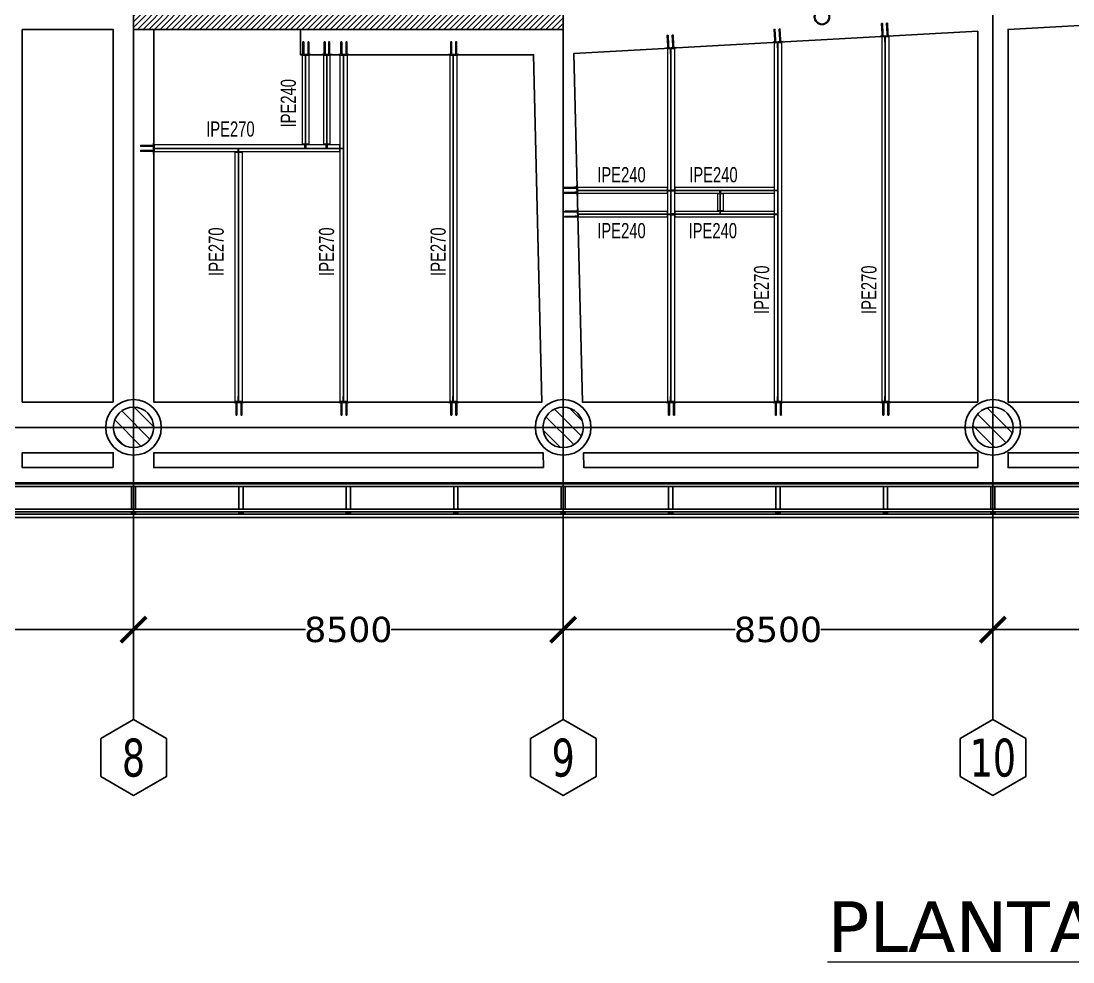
# Model space of a CAD drawing. Header units: millimetres. Extents: x -6598 to 74598, y -11659 to 33736.
# Drawn here: x 6275 to 27085, y -10573 to 8038 of the extents above; entities that cross this region are included whole.
import ezdxf
from ezdxf.enums import TextEntityAlignment as Align

# ---------------------------------------------------------------- set-up
doc = ezdxf.new("R2010")
doc.units = ezdxf.units.MM
for name, color, linetype, lineweight in [('0-2', 10, 'Continuous', 5), ('E_B_PLACA-1', 10, 'Continuous', 25), ('E_B_PLACA-2', 31, 'Continuous', 25), ('E_COLUMNAS', 1, 'Continuous', 18), ('E_COLUMNAS-2', 1, 'Continuous', 35), ('E_COLUMNAS-4', 1, 'Continuous', 25), ('E_TEXTO', 3, 'Continuous', 9), ('E_VIGAS-1', 30, 'Continuous', 25), ('E_VIGAS-2', 10, 'Continuous', 25), ('HCB-TEXT-H1', 6, 'Continuous', 18), ('HCB-VIGAS', 4, 'Continuous', 15), ('HCB_ALMA', 255, 'Continuous', 5), ('S-COLS-HDLN-1', 52, 'Continuous', 9)]:
    doc.layers.add(name, color=color, linetype=linetype, lineweight=lineweight)
for name, color, linetype in [('COTAS', 8, 'Continuous'), ('HCB-ACH_PANT', 253, 'Continuous'), ('HCB-EJES', 1, 'Continuous'), ('HCB-PLATINAS', 5, 'Continuous'), ('HCB-ROTULOS', 2, 'Continuous'), ('HCB_PANTALLAS', 6, 'Continuous')]:
    doc.layers.add(name, color=color, linetype=linetype)
doc.styles.add('Arial Narrow_1', font='', dxfattribs={"width": 0.85, "height": 0.3})
doc.styles.add('ROMANT', font='romant.shx', dxfattribs={"width": 0.8})
doc.styles.add('VERDANA', font='verdana.ttf')
doc.styles.get('Arial Narrow_1').set_extended_font_data('Arial Narrow')
doc.dimstyles.new('1.125', dxfattribs={"dimscale": 0, "dimtxt": 500, "dimasz": 500, "dimexe": 4, "dimexo": 4, "dimgap": 15, "dimtad": 0, "dimdec": 0, "dimzin": 4, "dimdsep": 46, "dimtxsty": 'ROMANT', "dimblk": 'ARCHTICK', "dimcen": -10, "dimclrd": 256, "dimclrt": 3, "dimadec": 0, "dimazin": 0, "dimtfac": 1, "dimtdec": 0, "dimtix": 1, "dimtmove": 0, "dimatfit": 0, "dimldrblk": 'OBLIQUE', "dimfxl": 0.05, "dimtolj": 1, "dimtzin": 0, "dimarcsym": 0})
pattern_1 = [(135, (74162.1, -140662.42), (-159.09903, -159.09903), [])]

# ---------------------------------------------------------------- blocks, each defined once
blk = doc.blocks.new('EST_SFM_VIGA-METALICA-SECCION-C - EST_SFM_VIGA-METALICA-UPN100-1527742-_94_00m_N_E-NIVEL-24-TERRAZA DOC')
at = {"layer": 'E_VIGAS-2'}
for p, q in [((34.044, 0.018), (-34.827, 0.018)), ((-34.827, -0.032), (34.044, -0.032))]:
    blk.add_line(p, q, dxfattribs=at)
blk = doc.blocks.new('EST_SFM_VIGA-METALICA-SECCION-C - EST_SFM_VIGA-METALICA-UPN100-1527772-_94_00m_N_E-NIVEL-24-TERRAZA DOC')
at = {"layer": 'E_VIGAS-2'}
for p, q in [((34.942, 0.032), (-34.929, 0.032)), ((-34.929, -0.018), (34.942, -0.018))]:
    blk.add_line(p, q, dxfattribs=at)
blk = doc.blocks.new('EST_SFM_VIGA-METALICA-SECCION-C - EST_SFM_VIGA-METALICA-UPN160-1579051-_94_00m_N_E-NIVEL-24-TERRAZA DOC')
at = {"layer": 'E_VIGAS-1'}
for p, q in [((32.521, 0.047), (-35.176, 0.047)), ((-35.176, -0.018), (34.955, -0.018))]:
    blk.add_line(p, q, dxfattribs=at)
blk = doc.blocks.new('DCTIB_CNI_EST_MOD-1A-FAC_0001_rvt-2-_94_00m_N_E-NIVEL-24-TERRAZA DOC')
at = {"layer": 'E_B_PLACA-1'}
for p, q in [((-74.597, 139.545), (-5.727, 139.545)), ((-5.177, 138.995), (-75.147, 138.995))]:
    blk.add_line(p, q, dxfattribs=at)
at = {"layer": 'E_B_PLACA-2'}
for p, q in [((-5.727, 139.545), (-74.597, 139.545)), ((-75.147, 138.995), (-5.177, 138.995))]:
    blk.add_line(p, q, dxfattribs=at)
at = {"layer": 'E_VIGAS-1'}
for p, q in [((-65.703, 139.567), (-65.621, 139.567)), ((-65.703, 139.545), (-65.703, 139.567)), ((-65.621, 139.545), (-65.621, 139.567)), ((-63.578, 139.567), (-63.496, 139.567)), ((-63.578, 139.545), (-63.578, 139.567)), ((-63.496, 139.545), (-63.496, 139.567)), ((-61.453, 139.567), (-61.371, 139.567)), ((-61.453, 139.545), (-61.453, 139.567)), ((-61.371, 139.545), (-61.371, 139.567)), ((-59.328, 139.567), (-59.246, 139.567)), ((-59.328, 139.567), (-59.328, 139.545)), ((-59.246, 139.567), (-59.246, 139.545)), ((-57.203, 139.567), (-57.121, 139.567)), ((-57.203, 139.545), (-57.203, 139.567)), ((-57.121, 139.545), (-57.121, 139.567)), ((-55.078, 139.567), (-54.996, 139.567)), ((-55.078, 139.545), (-55.078, 139.567)), ((-54.996, 139.545), (-54.996, 139.567)), ((-52.953, 139.567), (-52.871, 139.567)), ((-52.953, 139.545), (-52.953, 139.567)), ((-52.871, 139.545), (-52.871, 139.567)), ((-50.828, 139.567), (-50.746, 139.567)), ((-50.828, 139.567), (-50.828, 139.545)), ((-50.746, 139.567), (-50.746, 139.545)), ((-48.703, 139.567), (-48.621, 139.567)), ((-48.703, 139.545), (-48.703, 139.567)), ((-48.621, 139.545), (-48.621, 139.567)), ((-65.703, 138.967), (-65.703, 138.995)), ((-65.703, 138.966), (-65.703, 138.967)), ((-65.703, 138.967), (-65.621, 138.967)), ((-65.675, 138.966), (-65.703, 138.966)), ((-65.665, 138.961), (-65.665, 138.966)), ((-65.665, 138.947), (-65.665, 138.961)), ((-65.66, 138.966), (-65.66, 138.961)), ((-65.66, 138.961), (-65.66, 138.947)), ((-65.621, 138.966), (-65.649, 138.966)), ((-65.621, 138.967), (-65.621, 138.995)), ((-65.621, 138.967), (-65.621, 138.966)), ((-63.578, 138.967), (-63.578, 138.995)), ((-63.578, 138.966), (-63.578, 138.967)), ((-63.578, 138.967), (-63.496, 138.967)), ((-63.55, 138.966), (-63.578, 138.966)), ((-63.54, 138.961), (-63.54, 138.966)), ((-63.54, 138.947), (-63.54, 138.961)), ((-63.535, 138.966), (-63.535, 138.961)), ((-63.535, 138.961), (-63.535, 138.947)), ((-63.496, 138.966), (-63.524, 138.966)), ((-63.496, 138.967), (-63.496, 138.995)), ((-63.496, 138.967), (-63.496, 138.966)), ((-61.453, 138.967), (-61.453, 138.995)), ((-61.453, 138.966), (-61.453, 138.967)), ((-61.453, 138.967), (-61.371, 138.967)), ((-61.425, 138.966), (-61.453, 138.966)), ((-61.415, 138.961), (-61.415, 138.966)), ((-61.415, 138.947), (-61.415, 138.961)), ((-61.41, 138.966), (-61.41, 138.961)), ((-61.41, 138.961), (-61.41, 138.947)), ((-61.371, 138.966), (-61.399, 138.966)), ((-61.371, 138.967), (-61.371, 138.995)), ((-61.371, 138.967), (-61.371, 138.966)), ((-59.328, 138.995), (-59.328, 138.967)), ((-59.328, 138.967), (-59.246, 138.967)), ((-59.328, 138.966), (-59.328, 138.967)), ((-59.3, 138.966), (-59.328, 138.966)), ((-59.29, 138.961), (-59.29, 138.966)), ((-59.29, 138.947), (-59.29, 138.961)), ((-59.285, 138.966), (-59.285, 138.961)), ((-59.285, 138.961), (-59.285, 138.947)), ((-59.246, 138.966), (-59.274, 138.966)), ((-59.246, 138.995), (-59.246, 138.967)), ((-59.246, 138.967), (-59.246, 138.966)), ((-57.203, 138.967), (-57.203, 138.995)), ((-57.203, 138.966), (-57.203, 138.967)), ((-57.203, 138.967), (-57.121, 138.967)), ((-57.176, 138.966), (-57.203, 138.966)), ((-57.165, 138.961), (-57.165, 138.966)), ((-57.165, 138.947), (-57.165, 138.961)), ((-57.16, 138.966), (-57.16, 138.961)), ((-57.16, 138.961), (-57.16, 138.947)), ((-57.121, 138.966), (-57.149, 138.966)), ((-57.121, 138.967), (-57.121, 138.995)), ((-57.121, 138.967), (-57.121, 138.966)), ((-55.078, 138.967), (-55.078, 138.995)), ((-55.078, 138.966), (-55.078, 138.967)), ((-55.078, 138.967), (-54.996, 138.967)), ((-55.05, 138.966), (-55.078, 138.966)), ((-55.04, 138.961), (-55.04, 138.966)), ((-55.04, 138.947), (-55.04, 138.961)), ((-55.035, 138.966), (-55.035, 138.961)), ((-55.035, 138.961), (-55.035, 138.947)), ((-54.996, 138.966), (-55.024, 138.966)), ((-54.996, 138.967), (-54.996, 138.995)), ((-54.996, 138.967), (-54.996, 138.966)), ((-52.953, 138.967), (-52.953, 138.995)), ((-52.953, 138.966), (-52.953, 138.967)), ((-52.953, 138.967), (-52.871, 138.967)), ((-52.925, 138.966), (-52.953, 138.966)), ((-52.915, 138.961), (-52.915, 138.966)), ((-52.915, 138.947), (-52.915, 138.961)), ((-52.91, 138.966), (-52.91, 138.961)), ((-52.91, 138.961), (-52.91, 138.947)), ((-52.871, 138.966), (-52.899, 138.966)), ((-52.871, 138.967), (-52.871, 138.995)), ((-52.871, 138.967), (-52.871, 138.966)), ((-50.828, 138.995), (-50.828, 138.967)), ((-50.828, 138.967), (-50.746, 138.967)), ((-50.828, 138.966), (-50.828, 138.967)), ((-50.8, 138.966), (-50.828, 138.966)), ((-50.79, 138.961), (-50.79, 138.966)), ((-50.79, 138.947), (-50.79, 138.961)), ((-50.785, 138.966), (-50.785, 138.961)), ((-50.785, 138.961), (-50.785, 138.947)), ((-50.746, 138.966), (-50.774, 138.966)), ((-50.746, 138.995), (-50.746, 138.967)), ((-50.746, 138.967), (-50.746, 138.966)), ((-48.703, 138.967), (-48.703, 138.995)), ((-48.703, 138.966), (-48.703, 138.967)), ((-48.703, 138.967), (-48.621, 138.967)), ((-48.676, 138.966), (-48.703, 138.966)), ((-48.665, 138.961), (-48.665, 138.966)), ((-48.665, 138.947), (-48.665, 138.961)), ((-48.66, 138.966), (-48.66, 138.961)), ((-48.66, 138.961), (-48.66, 138.947)), ((-48.621, 138.966), (-48.649, 138.966)), ((-48.621, 138.967), (-48.621, 138.995)), ((-48.621, 138.967), (-48.621, 138.966))]:
    blk.add_line(p, q, dxfattribs=at)
for points, knots in [([(-65.675, 138.966), (-65.674, 138.966), (-65.673, 138.966), (-65.67, 138.966), (-65.668, 138.965), (-65.666, 138.964), (-65.665, 138.963), (-65.665, 138.962), (-65.665, 138.961)], [0, 0, 0, 0, 0.142857, 0.285714, 0.428571, 0.571429, 0.785714, 1, 1, 1, 1]), ([(-65.665, 138.961), (-65.665, 138.962), (-65.665, 138.963), (-65.667, 138.965), (-65.668, 138.965), (-65.67, 138.966), (-65.671, 138.966), (-65.672, 138.966), (-65.674, 138.966), (-65.675, 138.966)], [0, 0, 0, 0, 0.285714, 0.428571, 0.571429, 0.678571, 0.732143, 0.785714, 1, 1, 1, 1]), ([(-65.651, 138.966), (-65.651, 138.966), (-65.652, 138.966), (-65.654, 138.966), (-65.656, 138.965), (-65.658, 138.964), (-65.659, 138.963), (-65.66, 138.962), (-65.66, 138.961)], [0.0948697, 0.0948697, 0.0948697, 0.0948697, 0.1428571, 0.2857143, 0.4285714, 0.5714286, 0.7857143, 1, 1, 1, 1]), ([(-65.66, 138.961), (-65.66, 138.962), (-65.659, 138.963), (-65.658, 138.965), (-65.656, 138.965), (-65.655, 138.966), (-65.654, 138.966), (-65.652, 138.966), (-65.651, 138.966), (-65.651, 138.966)], [0, 0, 0, 0, 0.2857143, 0.4285714, 0.5714286, 0.6785714, 0.7321429, 0.7857143, 0.9050832, 0.9050832, 0.9050832, 0.9050832]), ([(-63.55, 138.966), (-63.549, 138.966), (-63.548, 138.966), (-63.545, 138.966), (-63.543, 138.965), (-63.541, 138.964), (-63.54, 138.963), (-63.54, 138.962), (-63.54, 138.961)], [0, 0, 0, 0, 0.142857, 0.285714, 0.428571, 0.571429, 0.785714, 1, 1, 1, 1]), ([(-63.54, 138.961), (-63.54, 138.962), (-63.54, 138.963), (-63.542, 138.965), (-63.543, 138.965), (-63.545, 138.966), (-63.546, 138.966), (-63.547, 138.966), (-63.549, 138.966), (-63.55, 138.966)], [0, 0, 0, 0, 0.285714, 0.428571, 0.571429, 0.678571, 0.732143, 0.785714, 1, 1, 1, 1]), ([(-63.524, 138.966), (-63.525, 138.966), (-63.526, 138.966), (-63.529, 138.966), (-63.531, 138.965), (-63.533, 138.964), (-63.534, 138.963), (-63.535, 138.962), (-63.535, 138.961)], [0, 0, 0, 0, 0.142857, 0.285714, 0.428571, 0.571429, 0.785714, 1, 1, 1, 1]), ([(-63.535, 138.961), (-63.535, 138.962), (-63.534, 138.963), (-63.533, 138.965), (-63.531, 138.965), (-63.53, 138.966), (-63.529, 138.966), (-63.527, 138.966), (-63.525, 138.966), (-63.524, 138.966)], [0, 0, 0, 0, 0.285714, 0.428571, 0.571429, 0.678571, 0.732143, 0.785714, 1, 1, 1, 1]), ([(-61.425, 138.966), (-61.424, 138.966), (-61.423, 138.966), (-61.42, 138.966), (-61.418, 138.965), (-61.416, 138.964), (-61.415, 138.963), (-61.415, 138.962), (-61.415, 138.961)], [0, 0, 0, 0, 0.142857, 0.285714, 0.428571, 0.571429, 0.785714, 1, 1, 1, 1]), ([(-61.415, 138.961), (-61.415, 138.962), (-61.415, 138.963), (-61.417, 138.965), (-61.418, 138.965), (-61.42, 138.966), (-61.421, 138.966), (-61.422, 138.966), (-61.424, 138.966), (-61.425, 138.966)], [0, 0, 0, 0, 0.285714, 0.428571, 0.571429, 0.678571, 0.732143, 0.785714, 1, 1, 1, 1]), ([(-61.399, 138.966), (-61.4, 138.966), (-61.401, 138.966), (-61.404, 138.966), (-61.406, 138.965), (-61.408, 138.964), (-61.409, 138.963), (-61.41, 138.962), (-61.41, 138.961)], [0, 0, 0, 0, 0.142857, 0.285714, 0.428571, 0.571429, 0.785714, 1, 1, 1, 1]), ([(-61.41, 138.961), (-61.41, 138.962), (-61.409, 138.963), (-61.408, 138.965), (-61.406, 138.965), (-61.405, 138.966), (-61.404, 138.966), (-61.402, 138.966), (-61.4, 138.966), (-61.399, 138.966)], [0, 0, 0, 0, 0.285714, 0.428571, 0.571429, 0.678571, 0.732143, 0.785714, 1, 1, 1, 1]), ([(-59.29, 138.961), (-59.29, 138.962), (-59.29, 138.963), (-59.292, 138.965), (-59.293, 138.965), (-59.295, 138.966), (-59.296, 138.966), (-59.297, 138.966), (-59.299, 138.966), (-59.3, 138.966)], [0, 0, 0, 0, 0.285714, 0.428571, 0.571429, 0.678571, 0.732143, 0.785714, 1, 1, 1, 1]), ([(-59.3, 138.966), (-59.299, 138.966), (-59.298, 138.966), (-59.295, 138.966), (-59.293, 138.965), (-59.291, 138.964), (-59.29, 138.963), (-59.29, 138.962), (-59.29, 138.961)], [0, 0, 0, 0, 0.142857, 0.285714, 0.428571, 0.571429, 0.785714, 1, 1, 1, 1]), ([(-59.285, 138.961), (-59.285, 138.962), (-59.284, 138.963), (-59.283, 138.965), (-59.281, 138.965), (-59.28, 138.966), (-59.279, 138.966), (-59.277, 138.966), (-59.275, 138.966), (-59.274, 138.966)], [0, 0, 0, 0, 0.285714, 0.428571, 0.571429, 0.678571, 0.732143, 0.785714, 1, 1, 1, 1]), ([(-59.274, 138.966), (-59.275, 138.966), (-59.276, 138.966), (-59.279, 138.966), (-59.281, 138.965), (-59.283, 138.964), (-59.284, 138.963), (-59.285, 138.962), (-59.285, 138.961)], [0, 0, 0, 0, 0.142857, 0.285714, 0.428571, 0.571429, 0.785714, 1, 1, 1, 1]), ([(-57.176, 138.966), (-57.175, 138.966), (-57.173, 138.966), (-57.171, 138.966), (-57.168, 138.965), (-57.167, 138.964), (-57.165, 138.963), (-57.165, 138.962), (-57.165, 138.961)], [0, 0, 0, 0, 0.142857, 0.285714, 0.428571, 0.571429, 0.785714, 1, 1, 1, 1]), ([(-57.165, 138.961), (-57.165, 138.962), (-57.165, 138.963), (-57.167, 138.965), (-57.168, 138.965), (-57.17, 138.966), (-57.171, 138.966), (-57.173, 138.966), (-57.174, 138.966), (-57.176, 138.966)], [0, 0, 0, 0, 0.285714, 0.428571, 0.571429, 0.678571, 0.732143, 0.785714, 1, 1, 1, 1]), ([(-57.149, 138.966), (-57.15, 138.966), (-57.152, 138.966), (-57.154, 138.966), (-57.156, 138.965), (-57.158, 138.964), (-57.16, 138.963), (-57.16, 138.962), (-57.16, 138.961)], [0, 0, 0, 0, 0.142857, 0.285714, 0.428571, 0.571429, 0.785714, 1, 1, 1, 1]), ([(-57.16, 138.961), (-57.16, 138.962), (-57.159, 138.963), (-57.158, 138.965), (-57.156, 138.965), (-57.155, 138.966), (-57.154, 138.966), (-57.152, 138.966), (-57.15, 138.966), (-57.149, 138.966)], [0, 0, 0, 0, 0.285714, 0.428571, 0.571429, 0.678571, 0.732143, 0.785714, 1, 1, 1, 1]), ([(-55.05, 138.966), (-55.049, 138.966), (-55.048, 138.966), (-55.045, 138.966), (-55.043, 138.965), (-55.041, 138.964), (-55.04, 138.963), (-55.04, 138.962), (-55.04, 138.961)], [0, 0, 0, 0, 0.142857, 0.285714, 0.428571, 0.571429, 0.785714, 1, 1, 1, 1]), ([(-55.04, 138.961), (-55.04, 138.962), (-55.04, 138.963), (-55.042, 138.965), (-55.043, 138.965), (-55.045, 138.966), (-55.046, 138.966), (-55.047, 138.966), (-55.049, 138.966), (-55.05, 138.966)], [0, 0, 0, 0, 0.285714, 0.428571, 0.571429, 0.678571, 0.732143, 0.785714, 1, 1, 1, 1]), ([(-55.024, 138.966), (-55.025, 138.966), (-55.026, 138.966), (-55.029, 138.966), (-55.031, 138.965), (-55.033, 138.964), (-55.034, 138.963), (-55.035, 138.962), (-55.035, 138.961)], [0, 0, 0, 0, 0.142857, 0.285714, 0.428571, 0.571429, 0.785714, 1, 1, 1, 1]), ([(-55.035, 138.961), (-55.035, 138.962), (-55.034, 138.963), (-55.033, 138.965), (-55.031, 138.965), (-55.03, 138.966), (-55.029, 138.966), (-55.027, 138.966), (-55.025, 138.966), (-55.024, 138.966)], [0, 0, 0, 0, 0.285714, 0.428571, 0.571429, 0.678571, 0.732143, 0.785714, 1, 1, 1, 1]), ([(-52.925, 138.966), (-52.924, 138.966), (-52.923, 138.966), (-52.92, 138.966), (-52.918, 138.965), (-52.916, 138.964), (-52.915, 138.963), (-52.915, 138.962), (-52.915, 138.961)], [0, 0, 0, 0, 0.142857, 0.285714, 0.428571, 0.571429, 0.785714, 1, 1, 1, 1]), ([(-52.915, 138.961), (-52.915, 138.962), (-52.915, 138.963), (-52.917, 138.965), (-52.918, 138.965), (-52.92, 138.966), (-52.921, 138.966), (-52.922, 138.966), (-52.924, 138.966), (-52.925, 138.966)], [0, 0, 0, 0, 0.285714, 0.428571, 0.571429, 0.678571, 0.732143, 0.785714, 1, 1, 1, 1]), ([(-52.899, 138.966), (-52.9, 138.966), (-52.901, 138.966), (-52.904, 138.966), (-52.906, 138.965), (-52.908, 138.964), (-52.909, 138.963), (-52.91, 138.962), (-52.91, 138.961)], [0, 0, 0, 0, 0.142857, 0.285714, 0.428571, 0.571429, 0.785714, 1, 1, 1, 1]), ([(-52.91, 138.961), (-52.91, 138.962), (-52.909, 138.963), (-52.908, 138.965), (-52.906, 138.965), (-52.905, 138.966), (-52.904, 138.966), (-52.902, 138.966), (-52.9, 138.966), (-52.899, 138.966)], [0, 0, 0, 0, 0.285714, 0.428571, 0.571429, 0.678571, 0.732143, 0.785714, 1, 1, 1, 1]), ([(-50.79, 138.961), (-50.79, 138.962), (-50.79, 138.963), (-50.792, 138.965), (-50.793, 138.965), (-50.795, 138.966), (-50.796, 138.966), (-50.797, 138.966), (-50.799, 138.966), (-50.8, 138.966)], [0, 0, 0, 0, 0.285714, 0.428571, 0.571429, 0.678571, 0.732143, 0.785714, 1, 1, 1, 1]), ([(-50.8, 138.966), (-50.799, 138.966), (-50.798, 138.966), (-50.795, 138.966), (-50.793, 138.965), (-50.791, 138.964), (-50.79, 138.963), (-50.79, 138.962), (-50.79, 138.961)], [0, 0, 0, 0, 0.142857, 0.285714, 0.428571, 0.571429, 0.785714, 1, 1, 1, 1]), ([(-50.785, 138.961), (-50.785, 138.962), (-50.784, 138.963), (-50.783, 138.965), (-50.781, 138.965), (-50.78, 138.966), (-50.779, 138.966), (-50.777, 138.966), (-50.775, 138.966), (-50.774, 138.966)], [0, 0, 0, 0, 0.285714, 0.428571, 0.571429, 0.678571, 0.732143, 0.785714, 1, 1, 1, 1]), ([(-50.774, 138.966), (-50.775, 138.966), (-50.776, 138.966), (-50.779, 138.966), (-50.781, 138.965), (-50.783, 138.964), (-50.784, 138.963), (-50.785, 138.962), (-50.785, 138.961)], [0, 0, 0, 0, 0.142857, 0.285714, 0.428571, 0.571429, 0.785714, 1, 1, 1, 1]), ([(-48.676, 138.966), (-48.675, 138.966), (-48.673, 138.966), (-48.671, 138.966), (-48.668, 138.965), (-48.667, 138.964), (-48.665, 138.963), (-48.665, 138.962), (-48.665, 138.961)], [0, 0, 0, 0, 0.142857, 0.285714, 0.428571, 0.571429, 0.785714, 1, 1, 1, 1]), ([(-48.665, 138.961), (-48.665, 138.962), (-48.665, 138.963), (-48.667, 138.965), (-48.668, 138.965), (-48.67, 138.966), (-48.671, 138.966), (-48.673, 138.966), (-48.674, 138.966), (-48.676, 138.966)], [0, 0, 0, 0, 0.285714, 0.428571, 0.571429, 0.678571, 0.732143, 0.785714, 1, 1, 1, 1]), ([(-48.649, 138.966), (-48.65, 138.966), (-48.652, 138.966), (-48.654, 138.966), (-48.656, 138.965), (-48.658, 138.964), (-48.66, 138.963), (-48.66, 138.962), (-48.66, 138.961)], [0, 0, 0, 0, 0.142857, 0.285714, 0.428571, 0.571429, 0.785714, 1, 1, 1, 1]), ([(-48.66, 138.961), (-48.66, 138.962), (-48.659, 138.963), (-48.658, 138.965), (-48.656, 138.965), (-48.655, 138.966), (-48.654, 138.966), (-48.652, 138.966), (-48.65, 138.966), (-48.649, 138.966)], [0, 0, 0, 0, 0.285714, 0.428571, 0.571429, 0.678571, 0.732143, 0.785714, 1, 1, 1, 1])]:
    blk.add_open_spline(points, degree=3, knots=knots, dxfattribs=at)
at = {"layer": 'E_VIGAS-2'}
for p, q in [((-65.703, 139.045), (-65.703, 139.495)), ((-65.621, 139.045), (-65.621, 139.495)), ((-63.578, 139.045), (-63.578, 139.495)), ((-63.496, 139.045), (-63.496, 139.495)), ((-61.453, 139.045), (-61.453, 139.495)), ((-61.371, 139.045), (-61.371, 139.495)), ((-59.328, 139.495), (-59.328, 139.045)), ((-59.246, 139.495), (-59.246, 139.045)), ((-57.203, 139.045), (-57.203, 139.495)), ((-57.121, 139.045), (-57.121, 139.495)), ((-55.078, 139.045), (-55.078, 139.495)), ((-54.996, 139.045), (-54.996, 139.495)), ((-52.953, 139.045), (-52.953, 139.495)), ((-52.871, 139.045), (-52.871, 139.495)), ((-50.828, 139.495), (-50.828, 139.045)), ((-50.746, 139.495), (-50.746, 139.045)), ((-48.703, 139.045), (-48.703, 139.495)), ((-48.621, 139.045), (-48.621, 139.495))]:
    blk.add_line(p, q, dxfattribs=at)
at = {"layer": 'E_VIGAS-1'}
for name, p in [('EST_SFM_VIGA-METALICA-SECCION-C - EST_SFM_VIGA-METALICA-UPN100-1527742-_94_00m_N_E-NIVEL-24-TERRAZA DOC', (-39.77, 139.527)), ('EST_SFM_VIGA-METALICA-SECCION-C - EST_SFM_VIGA-METALICA-UPN100-1527772-_94_00m_N_E-NIVEL-24-TERRAZA DOC', (-40.169, 139.013)), ('EST_SFM_VIGA-METALICA-SECCION-C - EST_SFM_VIGA-METALICA-UPN160-1579051-_94_00m_N_E-NIVEL-24-TERRAZA DOC', (-40.084, 138.9))]:
    blk.add_blockref(name, p, dxfattribs=at)
blk = doc.blocks.new('EST_SCM_COLUMNA-METALICA-SECCION-CIRCULAR - EST_SCM_COLUMNA-TUBULAR-CIRCULAR_PTEØ_12__e_10_3mm-V15-_94_00m_N_E-NIVEL-24-TERRAZA DOC')
at = {"layer": 'S-COLS-HDLN-1'}
h = blk.add_hatch(dxfattribs=at)
h.set_pattern_fill('FP_15', color=256, style=0, pattern_type=2)
h.set_pattern_definition([(135, (52.043, -148.783), (-0.15909903, -0.15909903), [])])
h.paths.add_polyline_path([(0.02, -0.151), (0.022, -0.151), (0.063, -0.139), (0.1, -0.115), (0.128, -0.082), (0.146, -0.043), (0.152, 0), (0.146, 0.043), (0.128, 0.082), (0.1, 0.115), (0.059, 0.14), (0.02, 0.151), (-0.022, 0.151), (-0.063, 0.139), (-0.1, 0.115), (-0.131, 0.077), (-0.147, 0.04), (-0.152, -0.004), (-0.146, -0.043), (-0.128, -0.082), (-0.1, -0.115), (-0.059, -0.14), (-0.016, -0.151)])
h.paths.add_polyline_path([(0.02, -0.141), (-0.02, -0.141), (-0.063, -0.127), (-0.093, -0.107), (-0.12, -0.077), (-0.136, -0.04), (-0.142, 0), (-0.135, 0.043), (-0.12, 0.077), (-0.093, 0.107), (-0.059, 0.129), (-0.02, 0.141), (0.022, 0.14), (0.063, 0.127), (0.093, 0.107), (0.12, 0.077), (0.136, 0.04), (0.142, -0.004), (0.136, -0.04), (0.12, -0.077), (0.093, -0.107), (0.059, -0.129), (0.022, -0.14)])
at = {"layer": 'E_COLUMNAS-4'}
for radius, start, end in [(0.152, 360, 180), (0.152, 180, 360), (0.142, 0, 180), (0.142, 180, 0)]:
    blk.add_arc((0, 0), radius, start, end, dxfattribs=at)
blk = doc.blocks.new('_ArchTick')
at = {"color": 0, "linetype": 'ByBlock', "const_width": 0.15}
blk.add_lwpolyline([(-0.5, -0.5), (0.5, 0.5)], dxfattribs=at)
blk = doc.blocks.new('*D436')
at = {"layer": 'COTAS', "color": 0, "lineweight": -2, "transparency": 16777216}
for p, q in [((0, -5776), (0, -3996)), ((8500, -5776), (8500, -3996))]:
    blk.add_line(p, q, dxfattribs=at)
at = {"layer": 'COTAS', "lineweight": -2, "transparency": 16777216}
for p, q in [((0, -4000), (3404, -4000)), ((8500, -4000), (5096, -4000))]:
    blk.add_line(p, q, dxfattribs=at)
at = {"layer": 'Defpoints', "color": 0, "transparency": 16777216}
for p in [(0, -4000), (0, -5780), (8500, -5780)]:
    blk.add_point(p, dxfattribs=at)
at = {"layer": 'COTAS', "lineweight": -2, "transparency": 16777216, "xscale": 500, "yscale": 500, "zscale": 500, "rotation": 180}
blk.add_blockref('_ArchTick', (0, -4000), dxfattribs=at)
at = {"layer": 'COTAS', "lineweight": -2, "transparency": 16777216, "xscale": 500, "yscale": 500, "zscale": 500}
blk.add_blockref('_ArchTick', (8500, -4000), dxfattribs=at)
at = {"layer": 'COTAS', "color": 3, "transparency": 16777216, "insert": (4250, -4000), "char_height": 500, "attachment_point": 5, "style": 'VERDANA'}
blk.add_mtext('\\A1;8500', dxfattribs=at)
blk = doc.blocks.new('_Oblique')
at = {"color": 0, "linetype": 'ByBlock', "lineweight": -2}
blk.add_line((-0.5, -0.5), (0.5, 0.5), dxfattribs=at)
blk = doc.blocks.new('*D437')
at = {"layer": 'COTAS', "color": 0, "lineweight": -2, "transparency": 16777216}
for p, q in [((8500, -5776), (8500, -3996)), ((17000, -5776), (17000, -3996))]:
    blk.add_line(p, q, dxfattribs=at)
at = {"layer": 'COTAS', "lineweight": -2, "transparency": 16777216}
for p, q in [((8500, -4000), (11904, -4000)), ((17000, -4000), (13596, -4000))]:
    blk.add_line(p, q, dxfattribs=at)
at = {"layer": 'Defpoints', "color": 0, "transparency": 16777216}
for p in [(8500, -4000), (8500, -5780), (17000, -5780)]:
    blk.add_point(p, dxfattribs=at)
at = {"layer": 'COTAS', "lineweight": -2, "transparency": 16777216, "xscale": 500, "yscale": 500, "zscale": 500, "rotation": 180}
blk.add_blockref('_ArchTick', (8500, -4000), dxfattribs=at)
at = {"layer": 'COTAS', "lineweight": -2, "transparency": 16777216, "xscale": 500, "yscale": 500, "zscale": 500}
blk.add_blockref('_ArchTick', (17000, -4000), dxfattribs=at)
at = {"layer": 'COTAS', "color": 3, "transparency": 16777216, "insert": (12750, -4000), "char_height": 500, "attachment_point": 5, "style": 'VERDANA'}
blk.add_mtext('\\A1;8500', dxfattribs=at)
blk = doc.blocks.new('*D438')
at = {"layer": 'COTAS', "color": 0, "lineweight": -2, "transparency": 16777216}
for p, q in [((17000, -5776), (17000, -3996)), ((25500, -5776), (25500, -3996))]:
    blk.add_line(p, q, dxfattribs=at)
at = {"layer": 'COTAS', "lineweight": -2, "transparency": 16777216}
for p, q in [((17000, -4000), (20404, -4000)), ((25500, -4000), (22096, -4000))]:
    blk.add_line(p, q, dxfattribs=at)
at = {"layer": 'Defpoints', "color": 0, "transparency": 16777216}
for p in [(17000, -4000), (17000, -5780), (25500, -5780)]:
    blk.add_point(p, dxfattribs=at)
at = {"layer": 'COTAS', "lineweight": -2, "transparency": 16777216, "xscale": 500, "yscale": 500, "zscale": 500, "rotation": 180}
blk.add_blockref('_ArchTick', (17000, -4000), dxfattribs=at)
at = {"layer": 'COTAS', "lineweight": -2, "transparency": 16777216, "xscale": 500, "yscale": 500, "zscale": 500}
blk.add_blockref('_ArchTick', (25500, -4000), dxfattribs=at)
at = {"layer": 'COTAS', "color": 3, "transparency": 16777216, "insert": (21250, -4000), "char_height": 500, "attachment_point": 5, "style": 'VERDANA'}
blk.add_mtext('\\A1;8500', dxfattribs=at)
blk = doc.blocks.new('*D432')
at = {"layer": 'COTAS', "color": 0, "lineweight": -2, "transparency": 16777216}
for p, q in [((25500, -5776), (25500, -3996)), ((34000, -5776), (34000, -3996))]:
    blk.add_line(p, q, dxfattribs=at)
at = {"layer": 'COTAS', "lineweight": -2, "transparency": 16777216}
for p, q in [((25500, -4000), (28904, -4000)), ((34000, -4000), (30596, -4000))]:
    blk.add_line(p, q, dxfattribs=at)
at = {"layer": 'Defpoints', "color": 0, "transparency": 16777216}
for p in [(25500, -4000), (25500, -5780), (34000, -5780)]:
    blk.add_point(p, dxfattribs=at)
at = {"layer": 'COTAS', "lineweight": -2, "transparency": 16777216, "xscale": 500, "yscale": 500, "zscale": 500, "rotation": 180}
blk.add_blockref('_ArchTick', (25500, -4000), dxfattribs=at)
at = {"layer": 'COTAS', "lineweight": -2, "transparency": 16777216, "xscale": 500, "yscale": 500, "zscale": 500}
blk.add_blockref('_ArchTick', (34000, -4000), dxfattribs=at)
at = {"layer": 'COTAS', "color": 3, "transparency": 16777216, "insert": (29750, -4000), "char_height": 500, "attachment_point": 5, "style": 'VERDANA'}
blk.add_mtext('\\A1;8500', dxfattribs=at)

msp = doc.modelspace()

# ---------------------------------------------------------------- hatches: boundary and pattern name
at = {"layer": 'E_COLUMNAS'}
h = msp.add_hatch(dxfattribs=at)
h.set_pattern_fill('FP_4', color=256, scale=1000, style=0, pattern_type=2)
h.set_pattern_definition(pattern_1)
h.paths.add_polyline_path([(8500, -400), (8569.5, -393.9), (8636.8, -375.9), (8700, -346.4), (8757.1, -306.4), (8809.6, -252.6), (8846.4, -200), (8875.9, -136.8), (8893.9, -69.5), (8900, 0), (8893.9, 69.5), (8875.9, 136.8), (8846.4, 200), (8806.4, 257.1), (8757.1, 306.4), (8700, 346.4), (8636.8, 375.9), (8569.5, 393.9), (8500, 400), (8430.5, 393.9), (8363.2, 375.9), (8300, 346.4), (8242.9, 306.4), (8193.6, 257.1), (8153.6, 200), (8124.1, 136.8), (8106.1, 69.5), (8100, 0), (8106.1, -69.5), (8124.1, -136.8), (8153.6, -200), (8193.6, -257.1), (8247.8, -309.8), (8300, -346.4), (8363.2, -375.9), (8430.5, -393.9), (8478.5, -398.1)])
h = msp.add_hatch(dxfattribs=at)
h.set_pattern_fill('FP_4', color=256, scale=1000, style=0, pattern_type=2)
h.set_pattern_definition(pattern_1)
h.paths.add_polyline_path([(17000, -400), (17069.5, -393.9), (17136.8, -375.9), (17200, -346.4), (17257.1, -306.4), (17309.6, -252.6), (17346.4, -200), (17375.9, -136.8), (17393.9, -69.5), (17400, 0), (17391.6, 78.2), (17375.9, 136.8), (17346.4, 200), (17306.4, 257.1), (17257.1, 306.4), (17200, 346.4), (17136.8, 375.9), (17069.5, 393.9), (17000, 400), (16921.5, 391.5), (16863.2, 375.9), (16800, 346.4), (16742.9, 306.4), (16693.6, 257.1), (16653.6, 200), (16624.1, 136.8), (16606.1, 69.5), (16600, 0), (16606.1, -69.5), (16624.1, -136.8), (16653.6, -200), (16693.6, -257.1), (16747.8, -309.8), (16800, -346.4), (16863.2, -375.9), (16930.5, -393.9), (16978.5, -398.1)])
h = msp.add_hatch(dxfattribs=at)
h.set_pattern_fill('FP_4', color=256, scale=1000, style=0, pattern_type=2)
h.set_pattern_definition(pattern_1)
h.paths.add_polyline_path([(25500, -400), (25569.5, -393.9), (25636.8, -375.9), (25706.6, -341.8), (25757.1, -306.4), (25809.6, -252.6), (25846.4, -200), (25875.9, -136.8), (25893.9, -69.5), (25900, 0), (25893.9, 69.5), (25875.9, 136.8), (25846.4, 200), (25800, 263.5), (25757.1, 306.4), (25700, 346.4), (25636.8, 375.9), (25569.5, 393.9), (25500, 400), (25421.5, 391.5), (25363.2, 375.9), (25300, 346.4), (25242.9, 306.4), (25193.6, 257.1), (25153.6, 200), (25124.1, 136.8), (25106.1, 69.5), (25100, 0), (25106.1, -69.5), (25124.1, -136.8), (25153.6, -200), (25200, -263.5), (25247.8, -309.8), (25300, -346.4), (25363.2, -375.9), (25430.5, -393.9), (25478.5, -398.1)])
at = {"layer": 'HCB-ACH_PANT'}
h = msp.add_hatch(dxfattribs=at)
h.set_pattern_fill('ANSI31', color=256, scale=25)
h.set_pattern_definition([(45, (-21179.4, -55448.73), (-56.1266, 56.1266), [])])
h.paths.add_polyline_path([(8500.2, 8370.2), (8500.2, 7870.2), (17000.2, 7870.2), (17000.2, 8370.2), (12600.2, 8370.2), (12600.2, 17130.2), (17000.2, 17130.2), (17000.2, 17630.2), (8500.2, 17630.2), (8500.2, 17130.2), (12200.2, 17130.2), (12200.2, 8370.2)])

# ---------------------------------------------------------------- linework, layer by layer
at = {"layer": 'E_COLUMNAS-4'}
for points in [[(7950, 0, 1), (9050, 0, 1)], [(16450, 0, 1), (17550, 0, 1)], [(24950, 0, 1), (26050, 0, 1)], [(8900, 0, 1), (8100, 0, 1)], [(17400, 0, 1), (16600, 0, 1)], [(25900, 0, 1), (25100, 0, 1)]]:
    msp.add_lwpolyline(points, format="xyb", close=True, dxfattribs=at)
at = {"layer": 'E_VIGAS-1', "color": 30, "true_color": 0xf26722}
for points in [[(6100, 26595.9), (6100, -1095.9), (61900.2, -1095.6), (61900.2, 26596.1)], [(33671.9, 500), (33788.7, 8125.2), (30408, 8125.2), (25800, 7870.6), (25800, 500)], [(25200, 500), (25200, 7837.5), (17213.9, 7396.4), (17379.6, 500)], [(16610.5, -795.9), (16603.4, -500), (8901.1, -500), (8899.9, -795.9)], [(25200, -795.9), (25200, -500), (17403.7, -500), (17410.8, -795.9)]]:
    msp.add_lwpolyline(points, close=True, dxfattribs=at)
for points in [[(8100, 500), (8100, 7870.1), (6300, 7870.1), (6300, 500), (8100, 500)], [(8901.1, 7870.1), (8900, 500), (16579.4, 500), (16414.3, 7370.1), (12266.1, 7370.1), (11965.7, 7370.1), (11801.1, 7370.1), (11801.1, 7870.2)], [(8099.9, -795.9), (8099.9, -500), (6300, -500), (6300, -795.9), (8099.9, -795.9)], [(33652.2, -795.9), (33656.7, -500), (25800, -500), (25800, -795.9), (33652.2, -795.9)]]:
    msp.add_lwpolyline(points, dxfattribs=at)
at = {"layer": 'HCB-EJES'}
for p, q in [((8500.1, -5780.2), (8500.1, 31280.5)), ((17000.1, -5780.2), (17000.1, 31280.5)), ((25500.1, -5780.2), (25500.1, 31280.5)), ((-5098.2, 0), (73098.4, 0))]:
    msp.add_line(p, q, dxfattribs=at)
at = {"layer": 'HCB-PLATINAS', "color": 5}
for points in [[(23323.5, 7741.4), (23320, 7739.7), (23316.3, 7741), (23314.2, 7741.7), (23311.5, 7747.2), (23309.5, 7784.7), (23298.2, 7988.9), (23314.2, 7989.8), (23325.4, 7785.6), (23327.5, 7748.1), (23325.5, 7742.4)], [(23423.3, 7746.9), (23419.8, 7745.2), (23416.1, 7746.5), (23414, 7747.2), (23411.4, 7752.8), (23409.3, 7790.2), (23398, 7994.4), (23414, 7995.3), (23425.3, 7791.1), (23427.3, 7753.6), (23425.3, 7747.9)], [(19083.7, 7507.2), (19080.2, 7505.5), (19076.5, 7506.8), (19074.4, 7507.5), (19071.8, 7513.1), (19069.7, 7550.5), (19058.4, 7754.7), (19074.4, 7755.6), (19085.7, 7551.4), (19087.8, 7513.9), (19085.7, 7508.2)], [(19183.6, 7512.7), (19180.1, 7511), (19176.4, 7512.3), (19174.3, 7513.1), (19171.6, 7518.6), (19169.6, 7556), (19158.3, 7760.2), (19174.3, 7761.1), (19185.5, 7556.9), (19187.6, 7519.5), (19185.6, 7513.7)], [(21198.5, 7624), (21194.9, 7622.3), (21191.2, 7623.6), (21189.2, 7624.3), (21186.5, 7629.9), (21184.4, 7667.3), (21173.2, 7871.5), (21189.1, 7872.4), (21200.4, 7668.2), (21202.5, 7630.8), (21200.5, 7625)], [(21298.3, 7629.5), (21294.8, 7627.8), (21291.1, 7629.1), (21289, 7629.9), (21286.4, 7635.4), (21284.3, 7672.8), (21273, 7877), (21289, 7877.9), (21300.3, 7673.7), (21302.3, 7636.3), (21300.3, 7630.5)], [(11856.4, 7377.6), (11860.1, 7376.1), (11863.7, 7377.6), (11865.7, 7378.5), (11868.1, 7384.1), (11868.1, 7421.6), (11868.1, 7626.1), (11852.1, 7626.1), (11852.1, 7421.6), (11852.1, 7384.1), (11854.4, 7378.5)], [(11956.4, 7377.6), (11960.1, 7376.1), (11963.7, 7377.6), (11965.7, 7378.5), (11968.1, 7384.1), (11968.1, 7421.6), (11968.1, 7626.1), (11952.1, 7626.1), (11952.1, 7421.6), (11952.1, 7384.1), (11954.4, 7378.5)], [(12276.4, 7377.6), (12280.1, 7376.1), (12283.7, 7377.6), (12285.7, 7378.4), (12288.1, 7384.1), (12288.1, 7421.6), (12288.1, 7626.1), (12272.1, 7626.1), (12272.1, 7421.6), (12272.1, 7384.1), (12274.4, 7378.4)], [(12375.5, 7377.6), (12371.9, 7376.1), (12368.2, 7377.6), (12366.2, 7378.4), (12363.9, 7384.1), (12363.9, 7421.6), (12363.9, 7626.1), (12379.9, 7626.1), (12379.9, 7421.6), (12379.9, 7384.1), (12377.5, 7378.4)], [(12608.6, 7377.7), (12612.2, 7376.2), (12615.8, 7377.7), (12617.8, 7378.5), (12620.2, 7384.2), (12620.2, 7421.7), (12620.2, 7626.2), (12604.2, 7626.2), (12604.2, 7421.7), (12604.2, 7384.2), (12606.5, 7378.5)], [(12708.6, 7377.7), (12712.2, 7376.2), (12715.8, 7377.7), (12717.8, 7378.5), (12720.2, 7384.2), (12720.2, 7421.7), (12720.2, 7626.2), (12704.2, 7626.2), (12704.2, 7421.7), (12704.2, 7384.2), (12706.5, 7378.5)], [(14779.7, 7377.6), (14783.3, 7376.1), (14786.9, 7377.6), (14789, 7378.5), (14791.3, 7384.1), (14791.3, 7421.6), (14791.3, 7626.1), (14775.3, 7626.1), (14775.3, 7421.6), (14775.3, 7384.1), (14777.7, 7378.5)], [(14879.7, 7377.6), (14883.3, 7376.1), (14886.9, 7377.6), (14889, 7378.5), (14891.3, 7384.1), (14891.3, 7421.6), (14891.3, 7626.1), (14875.3, 7626.1), (14875.3, 7421.6), (14875.3, 7384.1), (14877.7, 7378.5)], [(8893.2, 5567), (8894.7, 5570.6), (8893.2, 5574.2), (8892.4, 5576.3), (8886.7, 5578.6), (8849.2, 5578.6), (8644.7, 5578.6), (8644.7, 5562.6), (8849.2, 5562.6), (8886.7, 5562.6), (8892.4, 5565)], [(8893.2, 5467), (8894.7, 5470.6), (8893.2, 5474.2), (8892.4, 5476.3), (8886.7, 5478.6), (8849.2, 5478.6), (8644.7, 5478.6), (8644.7, 5462.6), (8849.2, 5462.6), (8886.7, 5462.6), (8892.4, 5465)], [(17270.3, 4739.4), (17271.7, 4743.1), (17270.1, 4746.7), (17269.2, 4748.7), (17263.5, 4750.9), (17226, 4750), (17021.6, 4745.1), (17022, 4729.1), (17226.4, 4734), (17263.9, 4734.9), (17269.5, 4737.4)], [(17272.7, 4639.5), (17274.1, 4643.1), (17272.5, 4646.7), (17271.6, 4648.7), (17265.9, 4650.9), (17228.4, 4650), (17024, 4645.1), (17024.4, 4629.1), (17228.8, 4634), (17266.3, 4634.9), (17271.9, 4637.4)], [(17281.6, 4269.2), (17283, 4272.8), (17281.4, 4276.4), (17280.5, 4278.4), (17274.8, 4280.6), (17237.3, 4279.7), (17032.9, 4274.8), (17033.3, 4258.8), (17237.7, 4263.7), (17275.2, 4264.6), (17280.8, 4267.1)], [(17284, 4169.2), (17285.4, 4172.9), (17283.8, 4176.4), (17282.9, 4178.5), (17277.2, 4180.7), (17239.7, 4179.8), (17035.3, 4174.8), (17035.7, 4158.9), (17240.1, 4163.8), (17277.6, 4164.7), (17283.2, 4167.1)], [(10532.2, 492.5), (10535.9, 494), (10539.5, 492.5), (10541.5, 491.7), (10543.9, 486), (10543.9, 448.5), (10543.9, 244), (10527.9, 244), (10527.9, 448.5), (10527.9, 486), (10530.2, 491.7)], [(10632.2, 492.5), (10635.9, 494), (10639.5, 492.5), (10641.5, 491.7), (10643.9, 486), (10643.9, 448.5), (10643.9, 244), (10627.9, 244), (10627.9, 448.5), (10627.9, 486), (10630.2, 491.7)], [(12611.1, 492.5), (12614.7, 494), (12618.3, 492.5), (12620.4, 491.7), (12622.7, 486), (12622.7, 448.5), (12622.7, 244), (12606.7, 244), (12606.7, 448.5), (12606.7, 486), (12609.1, 491.7)], [(12711.1, 492.5), (12714.7, 494), (12718.3, 492.5), (12720.4, 491.7), (12722.7, 486), (12722.7, 448.5), (12722.7, 244), (12706.7, 244), (12706.7, 448.5), (12706.7, 486), (12709.1, 491.7)], [(14782.2, 492.5), (14785.9, 494), (14789.5, 492.5), (14791.5, 491.7), (14793.9, 486), (14793.9, 448.5), (14793.9, 244), (14777.9, 244), (14777.9, 448.5), (14777.9, 486), (14780.2, 491.7)], [(14882.2, 492.5), (14885.9, 494), (14889.5, 492.5), (14891.5, 491.7), (14893.9, 486), (14893.9, 448.5), (14893.9, 244), (14877.9, 244), (14877.9, 448.5), (14877.9, 486), (14880.2, 491.7)], [(19088.6, 492.5), (19092.2, 494), (19095.8, 492.5), (19097.9, 491.7), (19100.2, 486), (19100.2, 448.5), (19100.2, 244), (19084.2, 244), (19084.2, 448.5), (19084.2, 486), (19086.6, 491.7)], [(19188.6, 492.5), (19192.2, 494), (19195.8, 492.5), (19197.9, 491.7), (19200.2, 486), (19200.2, 448.5), (19200.2, 244), (19184.2, 244), (19184.2, 448.5), (19184.2, 486), (19186.6, 491.7)], [(21203.4, 492.5), (21207, 494), (21210.6, 492.5), (21212.6, 491.7), (21215, 486), (21215, 448.5), (21215, 244), (21199, 244), (21199, 448.5), (21199, 486), (21201.3, 491.7)], [(21303.4, 492.5), (21307, 494), (21310.6, 492.5), (21312.6, 491.7), (21315, 486), (21315, 448.5), (21315, 244), (21299, 244), (21299, 448.5), (21299, 486), (21301.3, 491.7)], [(23328.4, 492.5), (23332, 494), (23335.6, 492.5), (23337.7, 491.7), (23340, 486), (23340, 448.5), (23340, 244), (23324, 244), (23324, 448.5), (23324, 486), (23326.4, 491.7)], [(23428.4, 492.5), (23432, 494), (23435.6, 492.5), (23437.7, 491.7), (23440, 486), (23440, 448.5), (23440, 244), (23424, 244), (23424, 448.5), (23424, 486), (23426.4, 491.7)]]:
    msp.add_lwpolyline(points, close=True, dxfattribs=at)
at = {"layer": 'HCB-PLATINAS', "color": 4}
for points in [[(23473.8, 7748.2), (23274.1, 7737.2), (23274.5, 7731.2), (23474.1, 7742.2)], [(19234.1, 7514), (19034.4, 7503), (19034.7, 7497), (19234.4, 7508)], [(21348.8, 7630.8), (21149.1, 7619.8), (21149.4, 7613.8), (21349.1, 7624.8)], [(11806, 7376.1), (12006, 7376.1), (12006, 7370.1), (11806, 7370.1)], [(12226, 7376.1), (12426, 7376.1), (12426, 7370.1), (12226, 7370.1)], [(12558.1, 7376.2), (12758.1, 7376.2), (12758.1, 7370.2), (12558.1, 7370.2)], [(14729.2, 7376.1), (14929.2, 7376.1), (14929.2, 7370.1), (14729.2, 7370.1)], [(8894.7, 5416.5), (8894.7, 5616.5), (8900.7, 5616.5), (8900.7, 5416.5)], [(17275.4, 4589), (17270.6, 4789), (17276.6, 4789.1), (17281.4, 4589.2)], [(17286.7, 4118.8), (17281.9, 4318.7), (17287.9, 4318.9), (17292.7, 4118.9)], [(10481.8, 494), (10681.8, 494), (10681.8, 500), (10481.8, 500)], [(12560.6, 494), (12760.6, 494), (12760.6, 500), (12560.6, 500)], [(14731.8, 494), (14931.8, 494), (14931.8, 500), (14731.8, 500)], [(19038.1, 494), (19238.1, 494), (19238.1, 500), (19038.1, 500)], [(21152.9, 494), (21352.9, 494), (21352.9, 500), (21152.9, 500)], [(23277.9, 494), (23477.9, 494), (23477.9, 500), (23277.9, 500)]]:
    msp.add_lwpolyline(points, close=True, dxfattribs=at)
at = {"layer": 'HCB-ROTULOS'}
for points in [[(7850.6, -6905.2), (8500.1, -7280.2), (9149.6, -6905.2), (9149.6, -6155.2), (8500.1, -5780.2), (7850.6, -6155.2)], [(16350.6, -6905.2), (17000.1, -7280.2), (17649.6, -6905.2), (17649.6, -6155.2), (17000.1, -5780.2), (16350.6, -6155.2)], [(24850.6, -6905.2), (25500.1, -7280.2), (26149.6, -6905.2), (26149.6, -6155.2), (25500.1, -5780.2), (24850.6, -6155.2)]]:
    msp.add_lwpolyline(points, close=True, dxfattribs=at)
at = {"layer": 'HCB-VIGAS'}
for points in [[(23307.5, 7723), (23442.5, 7730.5), (23442.5, 510), (23307.5, 510)], [(23371.7, 7736.5), (23371.7, 7626), (23365.7, 7626), (23365.7, 7736.2)], [(19067.7, 7488.8), (19202.8, 7496.3), (19202.7, 510), (19067.7, 510)], [(19132, 7502.4), (19132, 7391.8), (19126, 7391.8), (19126, 7502)], [(21182.5, 7605.6), (21317.5, 7613.1), (21317.5, 510), (21182.5, 510)], [(21246.7, 7619.2), (21246.7, 7508.6), (21240.7, 7508.6), (21240.7, 7618.8)], [(11845, 7360.2), (11965, 7360.2), (11965, 5600.2), (11845, 5600.2)], [(11895.7, 7370.1), (11895.7, 7260.1), (11901.7, 7260.1), (11901.7, 7370.1)], [(12265, 7360.1), (12385, 7360.1), (12385, 5600.1), (12265, 5600.1)], [(12315.7, 7370), (12315.7, 7260), (12321.7, 7260), (12321.7, 7370)], [(12590.2, 7360.2), (12725.2, 7360.2), (12725.2, 510), (12590.2, 510)], [(12648.9, 7370.2), (12648.9, 7260.2), (12654.9, 7260.2), (12654.9, 7370.2)], [(14761.4, 7360.1), (14896.4, 7360.1), (14896.4, 510), (14761.4, 510)], [(14819.5, 7370.1), (14819.5, 7260.1), (14825.5, 7260.1), (14825.5, 7370.1)], [(8910.7, 5455.2), (12580.2, 5455.2), (12580.2, 5590.2), (8910.7, 5590.2)], [(10575.6, 5519.3), (10565.6, 5519.3), (10565.6, 5455.1), (10575.6, 5455.1)], [(10575.6, 5445.1), (10582.2, 5445.1), (10582.2, 5509.3), (10575.6, 5509.3)], [(11901.7, 5526), (11891.7, 5526), (11891.7, 5590.2), (11901.7, 5590.2)], [(11901.7, 5600.2), (11908.3, 5600.2), (11908.3, 5536), (11901.7, 5536)], [(12321.7, 5525.9), (12311.7, 5525.9), (12311.7, 5590.1), (12321.7, 5590.1)], [(12321.7, 5600.1), (12328.3, 5600.1), (12328.3, 5535.9), (12321.7, 5535.9)], [(12580.2, 5519.4), (12580.2, 5526), (12641.6, 5525.9), (12641.6, 5519.3)], [(12654.4, 5519.3), (12654.4, 5509.3), (12590.2, 5509.3), (12590.2, 5519.3)], [(17389.2, 4686), (17389.2, 4680), (17279.2, 4680), (17279.1, 4686)], [(19057.8, 4629.4), (17289.5, 4629.1), (17287.7, 4749.1), (19057.8, 4749.4)], [(19057.8, 4685.3), (19057.8, 4691.9), (19122, 4691.9), (19122, 4685.3)], [(19132, 4685.3), (19132, 4675.3), (19067.8, 4675.3), (19067.8, 4685.3)], [(19138.6, 4686.4), (19138.6, 4676.4), (19202.7, 4676.4), (19202.7, 4686.4)], [(19212.8, 4686.4), (19212.8, 4693), (19148.6, 4693), (19148.6, 4686.4)], [(21172.6, 4629.1), (19212.8, 4629.1), (19212.8, 4749.1), (21172.6, 4749.1)], [(20050.2, 4288.7), (20170.2, 4288.7), (20170.2, 4619.5), (20050.2, 4619.5)], [(20097.1, 4686.8), (20107.1, 4686.8), (20107.1, 4629.1), (20097.1, 4629.1)], [(20113.3, 4619.5), (20107.1, 4619.5), (20107.1, 4676.8), (20113.3, 4676.8)], [(21172.6, 4686.8), (21172.6, 4693), (21236.8, 4693), (21236.8, 4686.8)], [(21246.8, 4686.8), (21246.8, 4676.8), (21182.6, 4676.8), (21182.6, 4686.8)], [(17400.5, 4216), (17400.5, 4210), (17290.5, 4210), (17290.4, 4216.1)], [(19057.3, 4159.1), (17301.7, 4159.1), (17298.8, 4278.9), (19057.3, 4279.1)], [(19057.3, 4215.8), (19057.3, 4222.4), (19122, 4222.4), (19122, 4215.8)], [(19132, 4215.8), (19132, 4205.8), (19067.7, 4205.8), (19067.7, 4215.8)], [(19138.6, 4215.8), (19138.6, 4205.8), (19202.8, 4205.8), (19202.8, 4215.8)], [(19213.8, 4215.8), (19213.8, 4222.4), (19148.6, 4222.4), (19148.6, 4215.8)], [(21172.6, 4159.9), (19213.8, 4159.1), (19213.8, 4279.1), (21172.6, 4279.9)], [(20097.6, 4222.3), (20107.6, 4222.3), (20107.6, 4279.5), (20097.6, 4279.5)], [(20112.8, 4288.7), (20107.6, 4288.7), (20107.6, 4232.2), (20112.8, 4232.2)], [(21172.6, 4216), (21172.6, 4222.2), (21236.8, 4222.2), (21236.8, 4216)], [(21246.8, 4216), (21246.8, 4206), (21182.6, 4206), (21182.6, 4216)], [(10569.6, 500), (10569.6, 610), (10575.6, 610), (10575.6, 500)], [(12648.4, 500), (12648.4, 610), (12654.4, 610), (12654.4, 500)], [(14819.6, 500), (14819.6, 610), (14825.6, 610), (14825.6, 500)], [(19125.9, 500), (19125.9, 610), (19131.9, 610), (19131.9, 500)], [(21240.7, 500), (21240.7, 610), (21246.7, 610), (21246.7, 500)], [(23365.7, 500), (23365.7, 610), (23371.7, 610), (23371.7, 500)]]:
    msp.add_lwpolyline(points, close=True, dxfattribs=at)
for points in [[(10646.4, 5445.1), (10646.4, 510), (10511.4, 510), (10511.4, 5445.1), (10646.4, 5445.1)], [(10646.4, 5455.1), (10646.4, 5455.1)]]:
    msp.add_lwpolyline(points, dxfattribs=at)
at = {"layer": 'HCB_ALMA'}
for p, q in [((23371.7, 510), (23371.7, 7722.9)), ((23378.3, 512.7), (23378.3, 7722.9)), ((21246.7, 610), (21246.7, 7605.6)), ((21253.3, 512.7), (21253.3, 7605.6)), ((11901.7, 5592.9), (11901.7, 7360.2)), ((11908.3, 5592.9), (11908.3, 7360.2)), ((12321.7, 5592.9), (12321.7, 7360.1)), ((12328.3, 5592.9), (12328.3, 7360.1)), ((12654.4, 500), (12654.4, 7360.2)), ((12661, 510), (12661, 7360.2)), ((14825.5, 512.7), (14825.5, 7360.1)), ((14832.1, 512.7), (14832.1, 7360.1)), ((19131.9, 511.3), (19131.9, 7488.7)), ((19138.5, 511.3), (19138.5, 7488.7)), ((8912.7, 5526), (12580.2, 5526)), ((8912.7, 5519.4), (12580.2, 5519.4)), ((10575.6, 610), (10575.6, 5445.1)), ((10575.6, 512.7), (10575.6, 5445.1)), ((10582.2, 512.7), (10582.2, 5445.1)), ((10582.2, 512.7), (10582.2, 5445.1)), ((17288.6, 4692.2), (19057.8, 4692.2)), ((17288.6, 4686), (19058.7, 4686)), ((19212.8, 4693), (21172.6, 4693)), ((19213.8, 4686.8), (21173.5, 4686.8)), ((20107.7, 4288.7), (20107.7, 4619.5)), ((20112.9, 4288.7), (20112.9, 4619.5)), ((17302.8, 4222.2), (19057.3, 4222.2)), ((17302.8, 4216), (19057.3, 4216)), ((19213.8, 4222.3), (21172.6, 4222.3)), ((19213.8, 4216.1), (21172.6, 4216.1))]:
    msp.add_line(p, q, dxfattribs=at)
at = {"layer": 'HCB_PANTALLAS'}
msp.add_lwpolyline([(8500.2, 8370.2), (8500.2, 7870.2), (17000.2, 7870.2), (17000.2, 8370.2), (12600.2, 8370.2), (12600.2, 17130.2), (17000.2, 17130.2), (17000.2, 17630.2), (8500.2, 17630.2), (8500.2, 17130.2), (12200.2, 17130.2), (12200.2, 8370.2)], close=True, dxfattribs=at)

# ---------------------------------------------------------------- block references
at = {"layer": '0-2', "xscale": 999.9999999999992, "yscale": 999.9999999999992, "zscale": 999.9999999999992}
msp.add_blockref('DCTIB_CNI_EST_MOD-1A-FAC_0001_rvt-2-_94_00m_N_E-NIVEL-24-TERRAZA DOC', (74162.1, -140662.4), dxfattribs=at)
at = {"layer": 'E_COLUMNAS-2', "xscale": 999.9999999999992, "yscale": 999.9999999999992, "zscale": 999.9999999999992}
msp.add_blockref('EST_SCM_COLUMNA-METALICA-SECCION-CIRCULAR - EST_SCM_COLUMNA-TUBULAR-CIRCULAR_PTEØ_12__e_10_3mm-V15-_94_00m_N_E-NIVEL-24-TERRAZA DOC', (22119, 8120.1), dxfattribs=at)

# ---------------------------------------------------------------- texts
at = {"layer": 'E_TEXTO', "char_height": 300, "width": 1206.139, "attachment_point": 1, "style": 'Arial Narrow_1'}
for s, insert, rotation in [('IPE240', (11412.6, 5932.2), 90), ('IPE270', (9937.5, 6052.3), 0.0001), ('IPE270', (9984.1, 2996.6), 90), ('IPE270', (12168.8, 2996.6), 90), ('IPE270', (14375.2, 2996.6), 90), ('IPE270', (20774, 2243.7), 90), ('IPE270', (22897.8, 2243.7), 90)]:
    msp.add_mtext(s, dxfattribs=dict(at, insert=insert, rotation=rotation))
for insert in [(17674.5, 5148.4), (19493.1, 5148.4), (17674.5, 4042.4), (19480.8, 4042.4)]:
    msp.add_mtext('IPE240', dxfattribs=dict(at, insert=insert))
at = {"layer": 'HCB-ROTULOS', "color": 4, "style": 'VERDANA', "width": 0.7}
for s, p in [('8', (8500.1, -6530.2)), ('9', (17000.1, -6530.2)), ('10', (25500.1, -6530.2))]:
    msp.add_text(s, height=750, dxfattribs=at).set_placement(p, align=Align.MIDDLE_CENTER)
at = {"layer": 'HCB-TEXT-H1', "style": 'VERDANA'}
msp.add_text('%%UPLANTA DE PISO 24 N.E. +96.55m', height=1000, dxfattribs=at).set_placement((34000.1, -9872.7), align=Align.MIDDLE_CENTER)

# ---------------------------------------------------------------- dimensions: what is measured, and where the dimension line sits
at = {"layer": 'COTAS'}
for base, p1, p2, picture, middle in [((0.1, -4000), (8500.1, -5780.2), (0.1, -5780.2), '*D436', (4250.1, -4000)), ((8500.1, -4000), (17000.1, -5780.2), (8500.1, -5780.2), '*D437', (12750.1, -4000)), ((17000.1, -4000), (25500.1, -5780.2), (17000.1, -5780.2), '*D438', (21250.1, -4000)), ((25500.1, -4000), (34000.1, -5780.2), (25500.1, -5780.2), '*D432', (29750.1, -4000))]:
    dim = msp.add_linear_dim(base=base, p1=p1, p2=p2, dimstyle='1.125', override={"dimscale": 1, "dimtxsty": 'VERDANA'}, dxfattribs=at)
    dim.commit()
    dim.dimension.update_dxf_attribs({"geometry": picture, "text_midpoint": middle})

doc.saveas('drawing.dxf')
